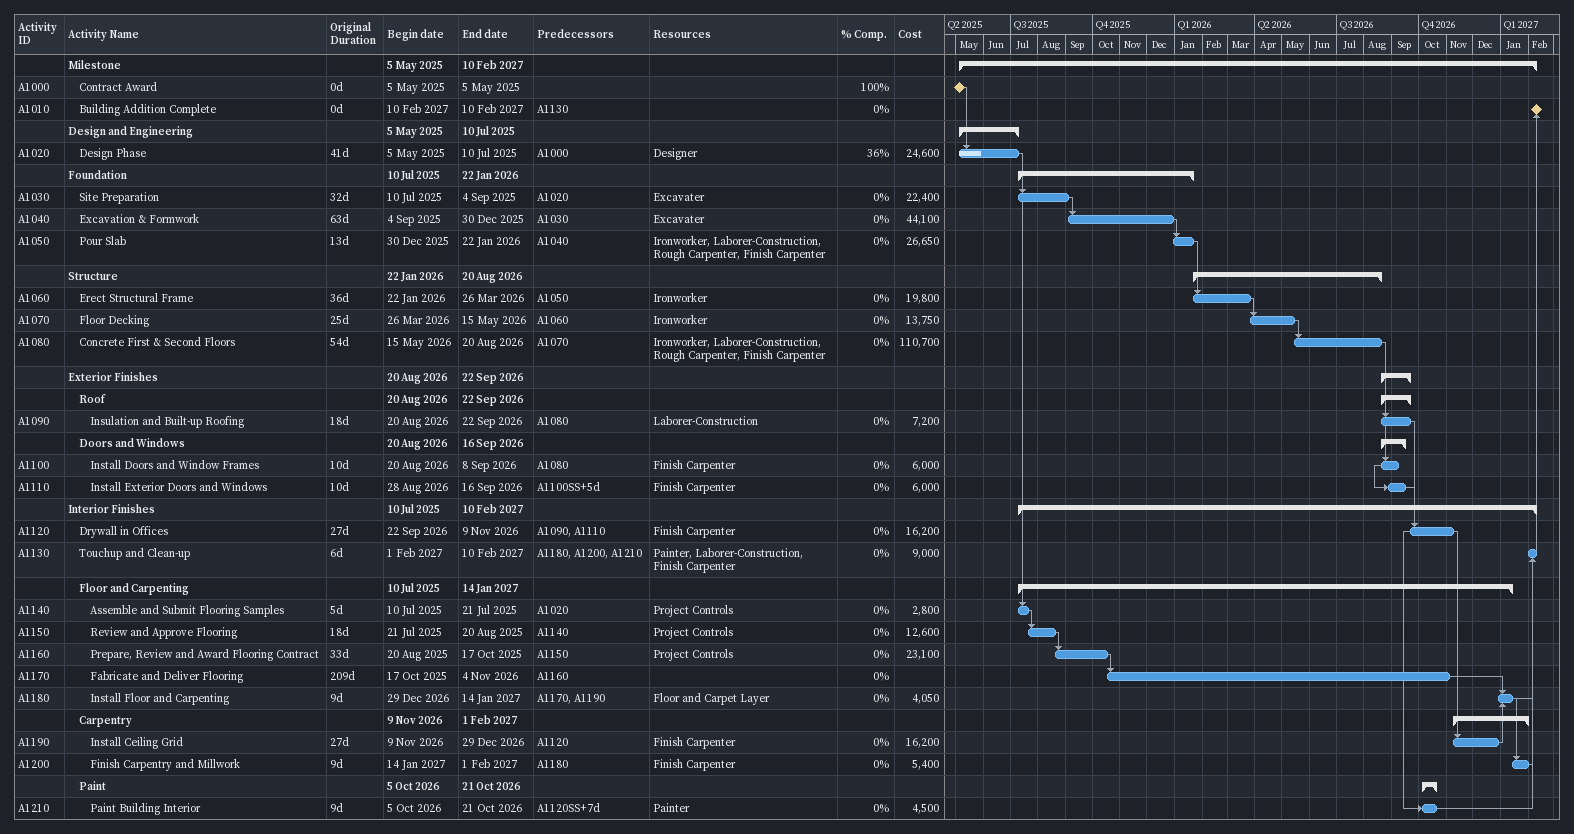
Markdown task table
| ID | Level | Task | Original duration | Start | Finish | Predecessors | Resources | % complete | Cost |
|---|---|---|---|---|---|---|---|---|---|
|  | 1 | **Milestone** |  | 2025-05-05 | 2027-02-10 |  |  |  |  |
| A1000 | 2 | Contract Award | 0d | 2025-05-05 | 2025-05-05 |  |  | 100 |  |
| A1010 | 2 | Building Addition Complete | 0d | 2027-02-10 | 2027-02-10 | A1130 |  | 0 |  |
|  | 1 | **Design and Engineering** |  | 2025-05-05 | 2025-07-10 |  |  |  |  |
| A1020 | 2 | Design Phase | 41d | 2025-05-05 | 2025-07-10 | A1000 | Designer | 36 | 24600 |
|  | 1 | **Foundation** |  | 2025-07-10 | 2026-01-22 |  |  |  |  |
| A1030 | 2 | Site Preparation | 32d | 2025-07-10 | 2025-09-04 | A1020 | Excavater | 0 | 22400 |
| A1040 | 2 | Excavation & Formwork | 63d | 2025-09-04 | 2025-12-30 | A1030 | Excavater | 0 | 44100 |
| A1050 | 2 | Pour Slab | 13d | 2025-12-30 | 2026-01-22 | A1040 | Ironworker, Laborer-Construction, Rough Carpenter, Finish Carpenter | 0 | 26650 |
|  | 1 | **Structure** |  | 2026-01-22 | 2026-08-20 |  |  |  |  |
| A1060 | 2 | Erect Structural Frame | 36d | 2026-01-22 | 2026-03-26 | A1050 | Ironworker | 0 | 19800 |
| A1070 | 2 | Floor Decking | 25d | 2026-03-26 | 2026-05-15 | A1060 | Ironworker | 0 | 13750 |
| A1080 | 2 | Concrete First & Second Floors | 54d | 2026-05-15 | 2026-08-20 | A1070 | Ironworker, Laborer-Construction, Rough Carpenter, Finish Carpenter | 0 | 110700 |
|  | 1 | **Exterior Finishes** |  | 2026-08-20 | 2026-09-22 |  |  |  |  |
|  | 2 | **Roof** |  | 2026-08-20 | 2026-09-22 |  |  |  |  |
| A1090 | 3 | Insulation and Built-up Roofing | 18d | 2026-08-20 | 2026-09-22 | A1080 | Laborer-Construction | 0 | 7200 |
|  | 2 | **Doors and Windows** |  | 2026-08-20 | 2026-09-16 |  |  |  |  |
| A1100 | 3 | Install Doors and Window Frames | 10d | 2026-08-20 | 2026-09-08 | A1080 | Finish Carpenter | 0 | 6000 |
| A1110 | 3 | Install Exterior Doors and Windows | 10d | 2026-08-28 | 2026-09-16 | A1100SS+5d | Finish Carpenter | 0 | 6000 |
|  | 1 | **Interior Finishes** |  | 2025-07-10 | 2027-02-10 |  |  |  |  |
| A1120 | 2 | Drywall in Offices | 27d | 2026-09-22 | 2026-11-09 | A1090, A1110 | Finish Carpenter | 0 | 16200 |
| A1130 | 2 | Touchup and Clean-up | 6d | 2027-02-01 | 2027-02-10 | A1180, A1200, A1210 | Painter, Laborer-Construction, Finish Carpenter | 0 | 9000 |
|  | 2 | **Floor and Carpenting** |  | 2025-07-10 | 2027-01-14 |  |  |  |  |
| A1140 | 3 | Assemble and Submit Flooring Samples | 5d | 2025-07-10 | 2025-07-21 | A1020 | Project Controls | 0 | 2800 |
| A1150 | 3 | Review and Approve Flooring | 18d | 2025-07-21 | 2025-08-20 | A1140 | Project Controls | 0 | 12600 |
| A1160 | 3 | Prepare, Review and Award Flooring Contract | 33d | 2025-08-20 | 2025-10-17 | A1150 | Project Controls | 0 | 23100 |
| A1170 | 3 | Fabricate and Deliver Flooring | 209d | 2025-10-17 | 2026-11-04 | A1160 |  | 0 |  |
| A1180 | 3 | Install Floor and Carpenting | 9d | 2026-12-29 | 2027-01-14 | A1170, A1190 | Floor and Carpet Layer | 0 | 4050 |
|  | 2 | **Carpentry** |  | 2026-11-09 | 2027-02-01 |  |  |  |  |
| A1190 | 3 | Install Ceiling Grid | 27d | 2026-11-09 | 2026-12-29 | A1120 | Finish Carpenter | 0 | 16200 |
| A1200 | 3 | Finish Carpentry and Millwork | 9d | 2027-01-14 | 2027-02-01 | A1180 | Finish Carpenter | 0 | 5400 |
|  | 2 | **Paint** |  | 2026-10-05 | 2026-10-21 |  |  |  |  |
| A1210 | 3 | Paint Building Interior | 9d | 2026-10-05 | 2026-10-21 | A1120SS+7d | Painter | 0 | 4500 |
